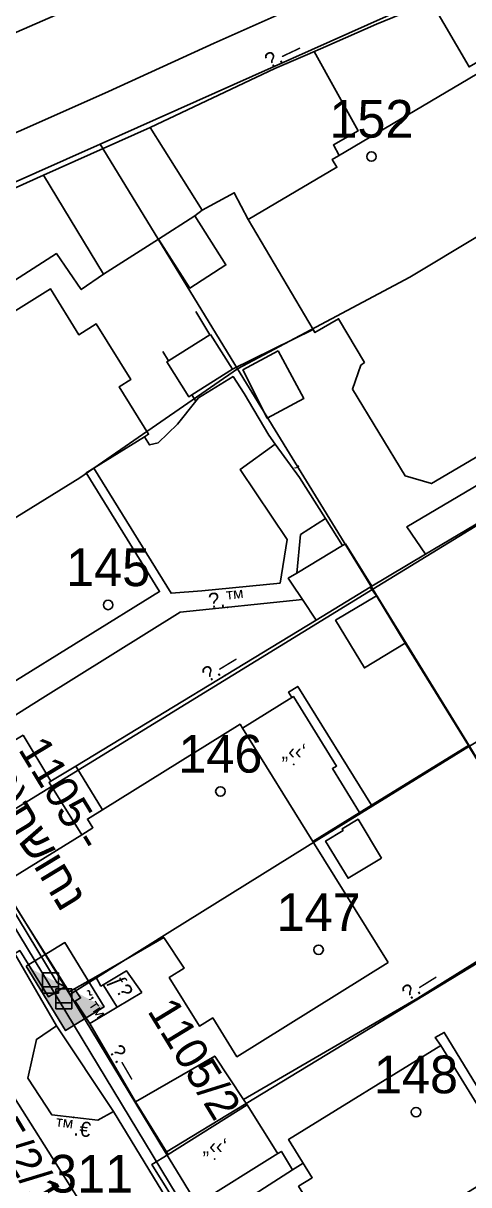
# Model space of a CAD drawing. Header units: metres. Extents: x 218299 to 220222, y 572714 to 574340.
# Drawn here: x 219184.4 to 219208, y 573349.9 to 573411.5 of the extents above; entities that cross this region are included whole.
import ezdxf
from ezdxf.enums import TextEntityAlignment as Align

# ---------------------------------------------------------------- set-up
doc = ezdxf.new("R2010")
doc.units = ezdxf.units.M
doc.header["$MEASUREMENT"] = 0
for name, color, linetype in [('1602', 44, 'Continuous'), ('1603', 44, 'Continuous'), ('6151', 102, 'CABLEUNDEXIST03'), ('6261', 7, 'Continuous'), ('6910', 102, 'Continuous'), ('A_POINTS', 2, 'Continuous'), ('M2200', 253, 'Continuous'), ('M2207', 253, 'Continuous'), ('M2401', 7, 'Continuous'), ('M2404', 7, 'Continuous'), ('M2407', 253, 'Continuous'), ('M2408', 253, 'Continuous'), ('M2412', 253, 'Continuous'), ('M2420', 253, 'Continuous'), ('M2601', 253, 'Continuous'), ('M2602', 253, 'Continuous'), ('M2605', 253, 'Continuous'), ('M2612', 253, 'Continuous'), ('M5235', 253, 'Continuous')]:
    doc.layers.add(name, color=color, linetype=linetype)
doc.styles.add('HEBTXT', font='HEBTXT')
doc.styles.add('MAVAT_HEBTXT', font='HEBTXT')
doc.linetypes.add('CABLEUNDEXIST03', pattern='A,3.5,[222,elecad.shx,S=0.01,R=0,X=0,Y=0],1.5', length=5)

# ---------------------------------------------------------------- blocks, each defined once
blk = doc.blocks.new('6261')
blk.add_lwpolyline([(-2, -1.2), (2, -1.2), (2, 1.2), (-2, 1.2)], close=True)
at = {"color": 0}
blk.add_solid([(2, 1.2), (-2, -1.2), (2, -1.2)], dxfattribs=at)
at = {"color": 0, "style": 'HEBTXT'}
blk.add_attdef('PIL_NAME', (2.689, 2.418), '', height=1.7, dxfattribs=at)
at = {"style": 'HEBTXT'}
blk.add_attdef('CAMUT_MONIM', (2.489, 0.218), '', height=1.7, dxfattribs=at)
at = {"color": 0, "style": 'HEBTXT', "flags": 1}
for tag, p in [('TYPE', (2.585, -1.773)), ('MAP_TYPE', (2.689, -3.782))]:
    blk.add_attdef(tag, p, '', height=1.7, dxfattribs=at)
blk = doc.blocks.new('6910')
at = {"layer": 'A_POINTS'}
blk.add_circle((0, 0), 0.25, dxfattribs=at)
at = {"color": 0, "style": 'HEBTXT', "flags": 1}
blk.add_attdef('CODE', (-2.918, 6.399), '', height=1.7, dxfattribs=at)
at = {"color": 0, "style": 'HEBTXT'}
for tag, p in [('PATH', (0.169, 4.708)), ('HTCH', (0.169, 2.708))]:
    blk.add_attdef(tag, text='', height=1.7, dxfattribs=at).set_placement(p, align=Align.MIDDLE_CENTER)
blk = doc.blocks.new('1603')
at = {"layer": 'A_POINTS'}
blk.add_circle((0, 0), 0.25, dxfattribs=at)
at = {"color": 0, "style": 'HEBTXT'}
blk.add_attdef('PARCEL_NUM', text='', height=2, dxfattribs=at).set_placement((0, 1), align=Align.CENTER)
at = {"color": 0, "style": 'HEBTXT', "flags": 1}
blk.add_attdef('LOT_NUM', text='', height=2, dxfattribs=at).set_placement((0, -2.5), align=Align.CENTER)
blk = doc.blocks.new('M2404')
blk.add_circle((0, 0), 0.025)
at = {"style": 'MAVAT_HEBTXT'}
blk.add_attdef('NAME', text='', height=0.8, dxfattribs=at).set_placement((0, 1.59), align=Align.MIDDLE)
blk = doc.blocks.new('M2407')
blk.add_circle((0, 0), 0.025)
at = {"style": 'MAVAT_HEBTXT'}
blk.add_attdef('NAME', text='', height=0.8, dxfattribs=at).set_placement((0, 1.59), align=Align.MIDDLE)
blk = doc.blocks.new('M2601')
blk.add_circle((0, 0), 0.025)
at = {"style": 'MAVAT_HEBTXT'}
blk.add_attdef('NAME', text='', height=0.8, dxfattribs=at).set_placement((0, 1.59), align=Align.MIDDLE)
blk = doc.blocks.new('M2605')
blk.add_circle((0, 0), 0.025)
at = {"style": 'MAVAT_HEBTXT'}
blk.add_attdef('NAME', text='', height=0.8, dxfattribs=at).set_placement((0, 1.59), align=Align.MIDDLE)
blk = doc.blocks.new('M2612')
blk.add_circle((0, 0), 0.025)
at = {"style": 'MAVAT_HEBTXT'}
blk.add_attdef('NAME', text='', height=0.8, dxfattribs=at).set_placement((0, 1.59), align=Align.MIDDLE)
blk = doc.blocks.new('M2207')
blk.add_circle((0, 0), 0.025)
at = {"style": 'MAVAT_HEBTXT'}
blk.add_attdef('NAME', text='', height=0.8, dxfattribs=at).set_placement((0, 1.59), align=Align.MIDDLE)
blk = doc.blocks.new('M2412')
blk.add_circle((0, 0), 0.025)
at = {"style": 'MAVAT_HEBTXT'}
blk.add_attdef('NAME', text='', height=0.8, dxfattribs=at).set_placement((0, 1.59), align=Align.MIDDLE)
blk = doc.blocks.new('*U89')
at = {"linetype": 'Continuous'}
for p, q in [((-0.85, 0), (-0.85, -0.66)), ((0.85, 0), (0.85, -0.66))]:
    blk.add_line(p, q, dxfattribs=at)
blk.add_solid([(-0.85, 0), (-0.85, -0.66), (0.85, -0.66)], dxfattribs=at)
at = {"linetype": 'Continuous', "extrusion": (0, 0, -1)}
blk.add_solid([(0.85, 0), (-0.85, 0), (-0.85, -0.66)], dxfattribs=at)
blk = doc.blocks.new('M5235')
for points in [[(-0.85, 1.47), (0.85, 1.47)], [(-0.85, -0.66), (-0.85, 1.47)], [(0.85, -0.66), (0.85, 1.47)], [(-0.85, 0), (0.85, 0)], [(-0.85, -0.66), (0.85, -0.66)]]:
    blk.add_lwpolyline(points)
at = {"linetype": 'Continuous'}
blk.add_blockref('*U89', (0, 0), dxfattribs=at)
at = {"style": 'MAVAT_HEBTXT', "flags": 1}
for tag, p in [('MARK', (0, 2.72)), ('HEIGHT', (0, -1.92)), ('NAME', (0, -4.48))]:
    blk.add_attdef(tag, text='', height=0.8, dxfattribs=at).set_placement(p, align=Align.MIDDLE)
blk = doc.blocks.new('111')
at = {"layer": 'M2200'}
for points in [[(219213.469, 573391.473, 576.48), (219206.036, 573387.091, 577.2), (219204.633, 573387.509, 577.2), (219201.839, 573392.111, 577.2), (219202.284, 573393.379, 577.2), (219202.473, 573393.523, 577.2), (219201.103, 573395.847, 577.2), (219199.848, 573395.107, 577.2), (219199.747, 573395.28, 577.2), (219196.309, 573401.112, 577.2), (219196.309, 573401.112, 577.2), (219201.015, 573403.886, 577.32), (219200.769, 573404.304, 577.2), (219200.769, 573404.304, 577.2), (219201.094, 573404.495, 577.18), (219208.848, 573409.066, 576.72)], [(219182.305, 573395.265, 576.96), (219185.807, 573397.433, 576.84), (219187.316, 573394.995, 576.84), (219188.245, 573395.57, 576.84), (219190.076, 573392.612, 576.84), (219189.464, 573392.234, 576.84), (219191.023, 573389.717, 576.84), (219190.808, 573389.584, 576.84), (219188.105, 573387.911, 576.84), (219187.7, 573387.66, 576.84), (219191.599, 573381.361, 576.6), (219183.496, 573376.345, 576.36)]]:
    blk.add_polyline3d(points, dxfattribs=at)
for points in [[(219203.74, 573361.666, 578.34), (219195.704, 573356.671, 578.1), (219194.422, 573358.734, 578.1), (219193.718, 573358.296, 577.74), (219192.114, 573360.876, 577.74), (219192.905, 573361.368, 578.1), (219191.827, 573363.007, 578.1), (219188.21, 573360.92, 577.927), (219187.082, 573360.269, 577.873), (219186.805, 573360.109, 577.86), (219183.208, 573365.809, 577.86), (219183.208, 573365.809, 577.86), (219187.472, 573368.459, 578.071), (219188.06, 573368.824, 578.1), (219187.771, 573369.289, 578.1), (219195.872, 573374.324, 578.1), (219196.006, 573374.109, 578.104), (219199.741, 573368.1, 578.218)], [(219206.525, 573357.261, 579.78), (219206.525, 573357.261, 579.78), (219214.289, 573344.683, 579.78), (219206.207, 573339.693, 579.78), (219201.264, 573347.7, 579.78), (219200.552, 573347.261, 579.54), (219198.984, 573349.801, 579.54), (219199.709, 573350.248, 579.78), (219198.455, 573352.28, 579.78)]]:
    blk.add_polyline3d(points, close=True, dxfattribs=at)
at = {"layer": 'M2207'}
for points in [[(219193.47, 573401.306, 576.36), (219195.126, 573398.702, 576.24), (219193.209, 573397.468, 576.24), (219191.554, 573400.072, 576.36), (219191.554, 573400.072, 576.36), (219193.47, 573401.306, 576.36), (219193.47, 573401.306, 576.36)], [(219194.305, 573395.017, 576.36), (219195.47, 573393.173, 576.36), (219195.47, 573393.173, 576.36), (219193.318, 573391.814, 576.805), (219193.149, 573391.707, 576.84), (219191.985, 573393.551, 576.84), (219192.079, 573393.61, 576.82), (219194.264, 573394.991, 576.368), (219194.305, 573395.017, 576.36)], [(219197.89, 573394.146, 576.6), (219199.264, 573391.614, 576.6), (219197.32, 573390.56, 576.6), (219196.023, 573393.133, 576.6), (219197.89, 573394.146, 576.6)], [(219201.476, 573383.906, 576.6), (219201.315, 573383.809, 576.6), (219198.89, 573382.347, 576.6), (219198.431, 573382.069, 576.6), (219198.564, 573381.868, 576.643), (219198.608, 573381.802, 576.657), (219199.184, 573380.934, 576.844), (219199.911, 573379.837, 577.08), (219199.911, 573379.837, 577.08), (219202.782, 573381.596, 577.08), (219202.862, 573381.645, 577.08)], [(219203.117, 573381.139, 577.44), (219204.647, 573378.632, 577.44), (219204.647, 573378.632, 577.44), (219202.476, 573377.307, 577.44), (219200.948, 573379.837, 577.44), (219203.117, 573381.139, 577.44), (219203.117, 573381.139, 577.44)], [(219199.741, 573368.1, 578.04), (219196.006, 573374.109, 578.04), (219198.629, 573375.74, 577.923), (219198.705, 573375.786, 577.92), (219200.995, 573372.102, 577.92), (219200.775, 573371.966, 577.92), (219202.22, 573369.641, 577.92), (219202.198, 573369.627, 577.921)], [(219203.388, 573367.219, 577.56), (219202.143, 573369.28, 577.56), (219201.294, 573368.767, 577.56), (219201.345, 573368.682, 577.56), (219200.415, 573368.12, 577.56), (219201.608, 573366.145, 577.56), (219203.388, 573367.219, 577.56)], [(219196.256, 573354.122, 577.8), (219192.054, 573351.488, 577.601), (219191.19, 573350.947, 577.56), (219192.81, 573348.362, 577.56), (219193.584, 573348.847, 577.596), (219197.876, 573351.537, 577.8), (219197.876, 573351.537, 577.8), (219197.831, 573351.609, 577.8), (219197.831, 573351.609, 577.8), (219196.256, 573354.122, 577.8), (219196.256, 573354.122, 577.8)]]:
    blk.add_polyline3d(points, close=True, dxfattribs=at)
at = {"layer": 'M2401'}
for points in [[(219201.033, 573413.388, 572.194), (219194.509, 573410.467, 572.194), (219188.894, 573407.909, 572.074), (219184.233, 573405.833, 571.834), (219180.544, 573404.3, 571.714), (219168.875, 573399.39, 571.474), (219167.747, 573400.329, 571.474), (219162.665, 573397.86, 571.354), (219156.561, 573395.06, 571.234), (219151.138, 573392.748, 571.054), (219150.341, 573390.831, 571.054), (219145.777, 573388.793, 570.994), (219138.573, 573385.567, 570.754)], [(219189.158, 573353.764, 575.203), (219189.158, 573353.764, 575.203), (219186.136, 573358.319, 574.723), (219186.136, 573358.319, 574.723), (219185.068, 573357.591, 574.723), (219184.612, 573355.534, 574.723), (219185.875, 573353.595, 574.963), (219188.326, 573353.3, 575.203), (219189.158, 573353.764, 575.203)]]:
    blk.add_polyline3d(points, dxfattribs=at)
at = {"layer": 'M2404'}
for points in [[(219201.033, 573413.388, 572.194), (219194.509, 573410.467, 572.194), (219188.894, 573407.909, 572.074), (219184.233, 573405.833, 571.834), (219180.544, 573404.3, 571.714), (219168.875, 573399.39, 571.474), (219167.747, 573400.329, 571.474), (219162.665, 573397.86, 571.354), (219156.561, 573395.06, 571.234), (219151.138, 573392.748, 571.054), (219150.341, 573390.831, 571.054), (219145.777, 573388.793, 570.994), (219138.573, 573385.567, 570.754)], [(219189.158, 573353.764, 575.203), (219189.158, 573353.764, 575.203), (219186.136, 573358.319, 574.723), (219186.136, 573358.319, 574.723), (219185.068, 573357.591, 574.723), (219184.612, 573355.534, 574.723), (219185.875, 573353.595, 574.963), (219188.326, 573353.3, 575.203), (219189.158, 573353.764, 575.203)]]:
    blk.add_polyline3d(points, dxfattribs=at)
at = {"layer": 'M2407'}
for points in [[(219206.013, 573412.671, 573.967), (219208.031, 573409.211, 573.967), (219209.001, 573409.765, 573.967), (219210.583, 573407.272, 573.967)], [(219201.128, 573404.515, 573.967), (219200.832, 573405.074, 573.967), (219202.136, 573405.813, 573.967), (219199.805, 573410.027, 573.967)], [(219193.868, 573401.613, 574.005), (219195.566, 573402.532, 573.825), (219196.309, 573401.112, 573.825)], [(219188.618, 573398.211, 573.825), (219187.448, 573397.396, 573.825), (219186.127, 573399.308, 573.735), (219181.657, 573396.442, 573.645), (219178.871, 573400.509, 573.735)], [(219205.726, 573383.341, 574.303), (219204.727, 573384.797, 574.303), (219213.676, 573390.097, 574.063), (219218.71, 573393.187, 574.063)], [(219198.004, 573381.813, 573.825), (219198.378, 573384.124, 573.87), (219195.886, 573387.843, 574.005), (219197.743, 573389.196, 574.095)], [(219198.004, 573381.813, 573.825), (219193.837, 573381.411, 573.825), (219192.215, 573381.273, 573.825), (219188.105, 573387.911, 573.825)], [(219200.415, 573385.234, 573.96), (219199.079, 573384.384, 573.96), (219198.89, 573382.347, 573.87)], [(219199.184, 573380.934, 573.825), (219192.697, 573380.269, 573.825), (219185.402, 573375.724, 573.825)], [(219202.853, 573370.03, 575.623), (219198.937, 573376.328, 575.563), (219198.452, 573376.024, 575.563), (219198.629, 573375.74, 575.563)], [(219187.163, 573372.101, 575.503), (219188.568, 573369.784, 575.503)], [(219205.777, 573338.774, 577.183), (219214.903, 573344.452, 577.183), (219210.345, 573352.013, 577.183), (219206.715, 573357.963, 577.183), (219206.24, 573357.694, 577.183), (219206.525, 573357.261, 577.183)], [(219190.323, 573354.275, 575.1), (219192.054, 573351.488, 575.22)], [(219198.657, 573350.665, 577.183), (219199.226, 573351.032, 577.183)]]:
    blk.add_polyline3d(points, dxfattribs=at)
at = {"layer": 'M2408'}
for points in [[(219185.432, 573403.47, 571.71), (219191.1, 573406, 571.89)], [(219186.136, 573358.319, 574.545), (219180.63, 573367.8, 573.735), (219175.507, 573376.217, 572.835), (219168.959, 573386.285, 572.083)], [(219194.527, 573344.936, 575.94), (219189.158, 573353.764, 575.04)]]:
    blk.add_polyline3d(points, dxfattribs=at)
at = {"layer": 'M2412'}
blk.add_polyline3d([(219190.659, 573360.09, 575.443), (219189.848, 573361.23, 575.443), (219188.613, 573360.498, 574.723), (219189.357, 573359.298, 574.723)], close=True, dxfattribs=at)
at = {"layer": 'M2420', "lineweight": -3, "flags": 128}
blk.add_lwpolyline([(219155.91, 573398.81), (219211.8, 573423.19)], dxfattribs=at)
at = {"layer": 'M2420', "linetype": 'Continuous', "lineweight": -3}
blk.add_lwpolyline([(219155.91, 573398.81), (219211.788, 573310.309), (219223.443, 573302.297)], dxfattribs=at)
at = {"layer": 'M2601'}
for points in [[(219201.315, 573383.809, 575.983), (219200.415, 573385.234, 575.983), (219199.03, 573387.426, 575.983), (219197.743, 573389.196, 575.983), (219197.401, 573389.666, 575.983), (219196.098, 573391.872, 575.983), (219195.505, 573392.773, 575.983), (219193.663, 573391.646, 575.983), (219193.52, 573391.464, 575.983), (219192.56, 573390.245, 575.983), (219191.524, 573389.256, 575.983), (219191.062, 573389.151, 575.983), (219190.808, 573389.584, 575.983)], [(219184.369, 573373.742, 575.7), (219185.833, 573371.294, 575.58)]]:
    blk.add_polyline3d(points, dxfattribs=at)
at = {"layer": 'M2602'}
for points in [[(219193.534, 573396.234, 576.42), (219194.264, 573394.991, 576.42)], [(219199.747, 573395.28, 575.58), (219195.47, 573393.173, 575.58)], [(219192.079, 573393.61, 576.9), (219191.771, 573394.113, 576.9)], [(219193.318, 573391.814, 575.82), (219193.52, 573391.464, 575.82)], [(219185.402, 573375.724, 574.5), (219185.402, 573375.724, 574.5), (219180.565, 573372.687, 574.5), (219176.732, 573378.843, 574.5)], [(219207.998, 573373.189, 578.023), (219202.853, 573370.03, 578.023), (219202.198, 573369.627, 578.023)], [(219189.848, 573361.23, 575.743), (219188.613, 573360.498, 575.743), (219188.491, 573360.425, 575.743), (219188.21, 573360.92, 575.743)], [(219187.082, 573360.269, 575.743), (219187.41, 573359.795, 575.743), (219187.115, 573359.614, 575.743), (219187.115, 573359.614, 575.743)]]:
    blk.add_polyline3d(points, dxfattribs=at)
at = {"layer": 'M2605'}
for points in [[(219214.462, 573409.911, 574.172), (219212.388, 573413.105, 573.932), (219211.888, 573413.415, 573.932), (219211.351, 573413.655, 573.932), (219210.786, 573413.819, 573.932), (219210.204, 573413.905, 573.932), (219209.616, 573413.912, 573.932), (219209.033, 573413.839, 573.932), (219208.464, 573413.687, 573.932), (219207.949, 573413.473, 573.932), (219206.013, 573412.671, 573.967), (219203.126, 573411.473, 574.02)], [(219203.126, 573411.473, 574.02), (219200.428, 573410.298, 574.02), (219199.458, 573409.876, 574.02), (219197.729, 573409.124, 574.02), (219191.1, 573406, 574.02), (219191.1, 573406, 574.02), (219191.1, 573406, 574.02), (219193.868, 573401.613, 574.02), (219193.47, 573401.306, 574.02)], [(219191.554, 573400.072, 574.02), (219188.618, 573398.211, 573.9), (219188.618, 573398.211, 573.9), (219185.432, 573403.47, 573.9), (219185.432, 573403.47, 573.9), (219178.871, 573400.509, 573.71), (219176.134, 573399.274, 573.631), (219168.801, 573395.966, 573.42), (219167.894, 573395.186, 573.42), (219167.533, 573394.668, 573.42), (219167.264, 573394.085, 573.42), (219167.102, 573393.465, 573.42), (219167.051, 573392.835, 573.42), (219167.256, 573391.657, 573.42), (219173.796, 573381.251, 573.42), (219173.796, 573381.251, 573.42), (219175.431, 573382.267, 573.484), (219176.722, 573383.068, 573.535), (219176.835, 573383.138, 573.54)], [(219202.782, 573381.596, 576.223), (219205.726, 573383.341, 576.148), (219212.181, 573387.166, 575.983), (219219.686, 573391.971, 575.983), (219221.381, 573389.409, 575.983), (219225.665, 573391.871, 575.983)], [(219203.117, 573381.139, 576.223), (219202.782, 573381.596, 576.223)], [(219178.702, 573380.041, 573.78), (219178.702, 573380.041, 573.78), (219177.252, 573379.159, 573.78), (219176.732, 573378.843, 573.78), (219175.652, 573378.187, 573.78), (219175.572, 573378.138, 573.78), (219180.089, 573371.216, 573.78), (219180.089, 573371.216, 573.78), (219184.369, 573373.742, 573.78), (219184.369, 573373.742, 573.78)], [(219199.911, 573379.837, 575.623), (219187.163, 573372.101, 575.623), (219185.833, 573371.294, 575.623), (219185.734, 573371.234, 575.623), (219187.472, 573368.459, 575.623)], [(219204.647, 573378.632, 576.103), (219207.998, 573373.189, 576.103), (219208.116, 573372.996, 576.103), (219209.771, 573370.307, 576.103), (219213.174, 573364.659, 576.103)], [(219239.225, 573364.712, 577.303), (219240.096, 573365.254, 577.303), (219241.484, 573366.02, 577.183), (219241.484, 573366.02, 577.183), (219237.478, 573372.714, 577.183), (219236.062, 573374.986, 577.183), (219231.728, 573372.224, 577.183), (219230.058, 573375.058, 577.063), (219230.058, 573375.058, 577.063), (219224.724, 573371.718, 577.063), (219221.033, 573369.406, 577.063), (219213.174, 573364.659, 577.286), (219213.174, 573364.659, 577.286), (219212.575, 573364.297, 577.303), (219205.32, 573359.781, 577.303), (219196.049, 573354.402, 577.303), (219196.049, 573354.402, 577.303), (219196.256, 573354.122, 577.303)], [(219190.659, 573360.09, 575.503), (219189.357, 573359.298, 575.503), (219187.894, 573358.431, 575.503), (219187.894, 573358.431, 575.503), (219190.323, 573354.275, 575.503), (219190.323, 573354.275, 575.503), (219194.527, 573356.708, 575.743), (219196.049, 573354.402, 575.743)], [(219197.876, 573351.537, 577.543), (219198.071, 573351.648, 577.543), (219198.657, 573350.665, 577.543), (219198.657, 573350.665, 577.543), (219195.129, 573348.404, 577.543), (219196.882, 573345.596, 577.543), (219198.934, 573346.996, 577.543), (219200.593, 573344.544, 577.543)]]:
    blk.add_polyline3d(points, dxfattribs=at)
at = {"layer": 'M2612'}
blk.add_polyline3d([(219187.115, 573359.614, 575.983), (219187.894, 573358.431, 575.983)], dxfattribs=at)
at = {"layer": 'M2207'}
ref = blk.add_blockref('M2207', (219198.727, 573372.186), dxfattribs=dict(at, xscale=0.5, yscale=0.5, zscale=0.5))
ref.add_attrib('NAME', '„‹‹‘', dxfattribs={"layer": '0', "height": 0.8, "style": 'MAVAT_HEBTXT'}).set_placement((219198.727, 573372.811), align=Align.MIDDLE)
ref = blk.add_blockref('M2207', (219194.533, 573351.242), dxfattribs=dict(at, xscale=0.5, yscale=0.5, zscale=0.5))
ref.add_attrib('NAME', '„‹‹‘', dxfattribs={"layer": '0', "height": 0.8, "style": 'MAVAT_HEBTXT'}).set_placement((219194.533, 573351.867), align=Align.MIDDLE)
at = {"layer": 'M2404'}
ref = blk.add_blockref('M2404', (219187.036, 573353.455), dxfattribs=dict(at, xscale=0.5, yscale=0.5, zscale=0.5))
ref.add_attrib('NAME', '™.€', dxfattribs={"layer": '0', "height": 0.8, "rotation": 353.15322, "style": 'MAVAT_HEBTXT'}).set_placement((219186.971, 573352.909), align=Align.MIDDLE)
at = {"layer": 'M2407'}
ref = blk.add_blockref('M2407', (219195.21, 573380.526), dxfattribs=dict(at, xscale=0.5, yscale=0.5, zscale=0.5))
ref.add_attrib('NAME', '\x8e.™', dxfattribs={"layer": '0', "height": 0.8, "rotation": 5.8559, "style": 'MAVAT_HEBTXT'}).set_placement((219195.163, 573380.978), align=Align.MIDDLE)
at = {"layer": 'M2412'}
ref = blk.add_blockref('M2412', (219188.637, 573360.459), dxfattribs=dict(at, xscale=0.5, yscale=0.5, zscale=0.5))
ref.add_attrib('NAME', 'ƒ\x8e', dxfattribs={"layer": '0', "height": 0.8, "rotation": 301.81189, "style": 'MAVAT_HEBTXT'}).set_placement((219189.497, 573360.366), align=Align.MIDDLE)
at = {"layer": 'M2601'}
ref = blk.add_blockref('M2601', (219198.711, 573387.865), dxfattribs=dict(at, xscale=0.5, yscale=0.5, zscale=0.5))
ref.add_attrib('NAME', '‚', dxfattribs={"layer": '0', "height": 0.8, "rotation": 300.56577, "style": 'MAVAT_HEBTXT'}).set_placement((219199.185, 573388.145), align=Align.MIDDLE)
at = {"layer": 'M2605'}
ref = blk.add_blockref('M2605', (219198.366, 573409.401), dxfattribs=dict(at, xscale=0.5, yscale=0.5, zscale=0.5))
ref.add_attrib('NAME', '\x9a.—', dxfattribs={"layer": '0', "height": 0.8, "rotation": 25.22881, "style": 'MAVAT_HEBTXT'}).set_placement((219198.132, 573409.898), align=Align.MIDDLE)
ref = blk.add_blockref('M2605', (219195.074, 573376.902), dxfattribs=dict(at, xscale=0.5, yscale=0.5, zscale=0.5))
ref.add_attrib('NAME', '\x9a.—', dxfattribs={"layer": '0', "height": 0.8, "rotation": 31.25142, "style": 'MAVAT_HEBTXT'}).set_placement((219194.789, 573377.372), align=Align.MIDDLE)
ref = blk.add_blockref('M2605', (219205.692, 573360.012), dxfattribs=dict(at, xscale=0.5, yscale=0.5, zscale=0.5))
ref.add_attrib('NAME', '\x9a.—', dxfattribs={"layer": '0', "height": 0.8, "rotation": 31.90837, "style": 'MAVAT_HEBTXT'}).set_placement((219205.401, 573360.479), align=Align.MIDDLE)
ref = blk.add_blockref('M2605', (219189.261, 573356.091), dxfattribs=dict(at, xscale=0.5, yscale=0.5, zscale=0.5))
ref.add_attrib('NAME', '\x9a.—', dxfattribs={"layer": '0', "height": 0.8, "rotation": 300.30789, "style": 'MAVAT_HEBTXT'}).set_placement((219189.736, 573356.369), align=Align.MIDDLE)
at = {"layer": 'M2612'}
ref = blk.add_blockref('M2612', (219187.505, 573359.022), dxfattribs=dict(at, xscale=0.5, yscale=0.5, zscale=0.5))
ref.add_attrib('NAME', '˜’™', dxfattribs={"layer": '0', "height": 0.8, "rotation": 303.35106, "style": 'MAVAT_HEBTXT'}).set_placement((219187.964, 573359.325), align=Align.MIDDLE)
at = {"layer": 'M5235', "xscale": 0.5, "yscale": 0.5, "zscale": 0.5}
for p in [(219185.813, 573360.385, 574.352), (219186.527, 573359.538, 574.592)]:
    blk.add_blockref('M5235', p, dxfattribs=at)

msp = doc.modelspace()

# ---------------------------------------------------------------- linework, layer by layer
at = {"layer": '1602'}
for points in [[(219207.756, 573413.741), (219188.446, 573405.111), (219169.401, 573396.642), (219151.768, 573388.703), (219133.406, 573380.551)], [(219213.336, 573412.071), (219217.476, 573405.581), (219212.256, 573402.471), (219204.886, 573398.051), (219195.746, 573393.181), (219188.446, 573405.111), (219207.756, 573413.741)], [(219169.401, 573396.642), (219188.446, 573405.111), (219195.746, 573393.181), (219187.376, 573387.401), (219180.056, 573382.891)], [(219181.616, 573368.411), (219186.836, 573359.971), (219191.916, 573351.591), (219197.236, 573342.871)]]:
    msp.add_lwpolyline(points, dxfattribs=at)
for points in [[(219195.746, 573393.181), (219204.886, 573398.051), (219212.256, 573402.471), (219217.476, 573405.581), (219224.326, 573394.601), (219202.926, 573381.491)], [(219216.706, 573378.321), (219208.056, 573373.151), (219202.926, 573381.491), (219224.326, 573394.601), (219229.476, 573386.111), (219224.036, 573382.821)], [(219174.756, 573379.601), (219180.056, 573382.891), (219187.376, 573387.401), (219195.746, 573393.181), (219202.926, 573381.491), (219181.616, 573368.411)], [(219192.146, 573363.311), (219186.836, 573359.971), (219181.616, 573368.411), (219202.926, 573381.491), (219208.056, 573373.151), (219199.446, 573367.851)], [(219186.836, 573359.971), (219192.146, 573363.311), (219199.446, 573367.851), (219208.056, 573373.151), (219213.236, 573364.541), (219191.916, 573351.591)], [(219202.716, 573346.271), (219197.236, 573342.871), (219191.916, 573351.591), (219213.236, 573364.541), (219218.546, 573355.941), (219210.056, 573350.751)]]:
    msp.add_lwpolyline(points, close=True, dxfattribs=at)
at = {"layer": '6151'}
for points in [[(219196.9675, 573343.4112), (219196.2981, 573343.0528), (219166.8971, 573391.6359), (219167.3069, 573391.9933), (219167.8407, 573391.9989), (219167.8385, 573392.1233)], [(219174.5913, 573380.0253), (219174.6945, 573379.5441), (219186.1719, 573360.5969), (219186.5918, 573360.397)], [(219176.216, 573357.3995), (219184.1765, 573362.3102), (219185.6976, 573359.8604), (219186.5918, 573360.397)]]:
    msp.add_lwpolyline(points, dxfattribs=at)

# ---------------------------------------------------------------- block references
msp.add_blockref('111', (0, 0))
at = {"layer": '1603'}
for p, values in [((219202.8467, 573404.4563), {'PARCEL_NUM': '152'}), ((219188.8703, 573380.6511), {'PARCEL_NUM': '145'}), ((219194.8287, 573370.7536), {'PARCEL_NUM': '146'}), ((219200.0468, 573362.3519), {'PARCEL_NUM': '147'}), ((219205.2147, 573353.7314), {'PARCEL_NUM': '148'}), ((219187.9648, 573348.4629), {'PARCEL_NUM': '311'})]:
    msp.add_blockref('1603', p, dxfattribs=at).add_auto_attribs(values)
at = {"layer": '6261'}
ref = msp.add_blockref('6261', (219186.5918, 573360.397), dxfattribs=dict(at, rotation=301.399999999907))
ref.add_attrib('PIL_NAME', '1105/2', (219190.9224, 573359.1031), dxfattribs={"layer": '0', "color": 0, "height": 1.7, "rotation": 301.4, "style": 'HEBTXT'})
ref = msp.add_blockref('6261', (219176.216, 573357.3995), dxfattribs=dict(at, rotation=300.9699999999072))
ref.add_attrib('PIL_NAME', '1105/2/1', (219180.5367, 573356.0731), dxfattribs={"layer": '0', "color": 0, "height": 1.7, "rotation": 300.97, "style": 'HEBTXT'})
at = {"layer": '6910'}
ref = msp.add_blockref('6910', (219181.483, 573367.5337), dxfattribs=dict(at, rotation=301.181))
ref.add_attrib('PATH', '1105 - ', dxfattribs={"layer": '0', "color": 0, "height": 1.7, "rotation": 301.181, "style": 'HEBTXT'}).set_placement((219186.627, 573370.4004), align=Align.MIDDLE_CENTER)
ref.add_attrib('HTCH', '(50)תשוחנ', dxfattribs={"layer": '0', "color": 0, "height": 1.7, "rotation": 301.181, "style": 'HEBTXT'}).set_placement((219184.4882, 573369.106), align=Align.MIDDLE_CENTER)

doc.saveas('drawing.dxf')
